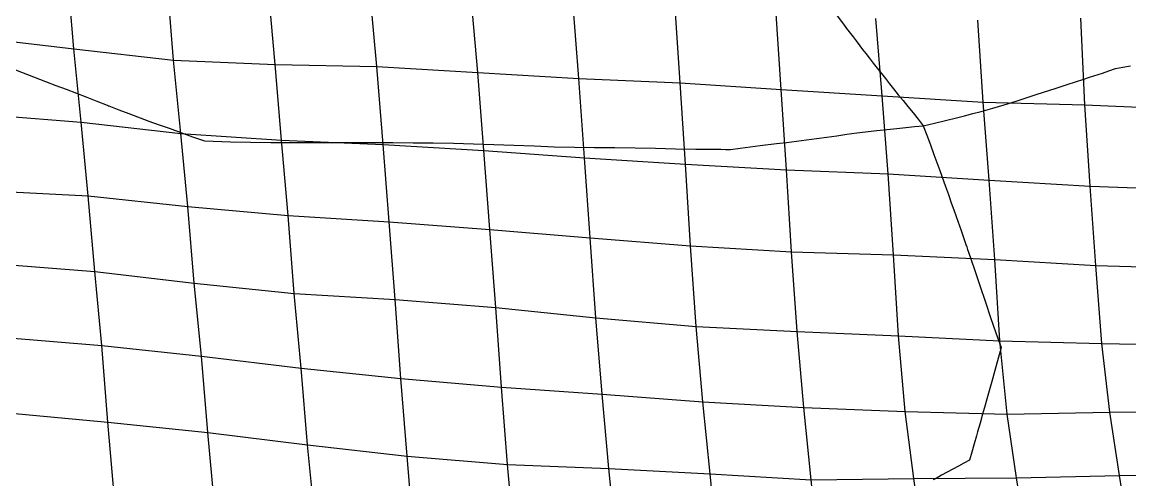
# Model space of a CAD drawing. Header units: metres. Extents: x -1994 to 1259, y -764 to 1460.
# Drawn here: x -1305 to -764, y 795 to 1018 of the extents above; entities that cross this region are included whole.
import ezdxf

# ---------------------------------------------------------------- set-up
doc = ezdxf.new("R2010")
doc.units = ezdxf.units.M

msp = doc.modelspace()

# ---------------------------------------------------------------- linework, layer by layer
for p, q in [((-1279.6238, 1005.3635, -3688.4968), (-1282.8485, 1042.1925, -3654.8125)), ((-1230.9581, 999.87805, -3677.7053), (-1233.9591, 1037.6351, -3645.064)), ((-1181.4634, 997.8318, -3670.7778), (-1184.6445, 1034.8411, -3637.2964)), ((-1131.7231, 996.80493, -3664.9956), (-1135.0527, 1033.1985, -3630.8223)), ((-1082.4309, 993.91833, -3657.124), (-1085.6965, 1030.5771, -3623.2488)), ((-1033.138, 991.03503, -3649.2563), (-1036.166, 1028.6799, -3616.4888)), ((-983.6915, 988.78845, -3642.1038), (-986.38226, 1027.8329, -3610.9087)), ((-934.4618, 985.6433, -3633.9417), (-937.07623, 1025.004, -3603.102)), ((-907.2173, 1021.53235, -3597.3364), (-904.0858, 1017.4657, -3600.0405)), ((-904.0858, 1017.4657, -3600.0405), (-902.52216, 1015.4238, -3601.3828)), ((-885.22455, 982.5288, -3625.8142), (-888.2434, 1020.2118, -3593.0894)), ((-835.9847, 979.4249, -3617.6985), (-838.444, 1019.4298, -3587.5825)), ((-786.297, 978.17957, -3611.671), (-788.2046, 1020.4735, -3584.127)), ((-1328.2065, 1011.19385, -3699.6758), (-1279.6238, 1005.3635, -3688.4968)), ((-902.52216, 1015.4238, -3601.3828), (-899.39777, 1011.33167, -3604.0566)), ((-899.39777, 1011.33167, -3604.0566), (-897.83685, 1009.28125, -3605.3882)), ((-897.83685, 1009.28125, -3605.3882), (-894.714, 1005.18335, -3608.0554)), ((-1276.1293, 969.65405, -3723.4387), (-1279.6238, 1005.3635, -3688.4968)), ((-1279.6238, 1005.3635, -3688.4968), (-1230.9581, 999.87805, -3677.7053)), ((-894.714, 1005.18335, -3608.0554), (-893.1521, 1003.136, -3609.3909)), ((-893.1521, 1003.136, -3609.3909), (-891.58734, 1001.0985, -3610.7383)), ((-891.58734, 1001.0985, -3610.7383), (-889.60486, 998.5171, -3612.4453)), ((-1310.9904, 996.28174, -3707.8616), (-1302.2214, 992.89966, -3708.2485)), ((-1227.4708, 964.1383, -3712.613), (-1230.9581, 999.87805, -3677.7053)), ((-1230.9581, 999.87805, -3677.7053), (-1181.4634, 997.8318, -3670.7778)), ((-1178.2648, 960.89453, -3704.34), (-1181.4634, 997.8318, -3670.7778)), ((-1181.4634, 997.8318, -3670.7778), (-1131.7231, 996.80493, -3664.9956)), ((-1128.7716, 958.8423, -3697.406), (-1131.7231, 996.80493, -3664.9956)), ((-1131.7231, 996.80493, -3664.9956), (-1082.4309, 993.91833, -3657.124)), ((-889.60486, 998.5171, -3612.4453), (-887.62225, 995.9772, -3614.1816)), ((-887.62225, 995.9772, -3614.1816), (-883.63196, 990.9238, -3617.7168)), ((-777.69666, 993.645, -3599.902), (-774.5159, 994.70215, -3598.8035)), ((-774.5159, 994.70215, -3598.8035), (-771.3343, 995.7726, -3597.721)), ((-771.3343, 995.7726, -3597.721), (-767.6945, 996.48047, -3596.7883)), ((-767.6945, 996.48047, -3596.7883), (-764.0541, 997.1926, -3595.8604)), ((-1302.2214, 992.89966, -3708.2485), (-1293.4421, 989.5491, -3708.6724)), ((-1293.4421, 989.5491, -3708.6724), (-1288.4192, 987.6321, -3708.915)), ((-1079.5007, 955.8672, -3689.435), (-1082.4309, 993.91833, -3657.124)), ((-1082.4309, 993.91833, -3657.124), (-1033.138, 991.03503, -3649.2563)), ((-1030.3882, 952.2355, -3680.726), (-1033.138, 991.03503, -3649.2563)), ((-1033.138, 991.03503, -3649.2563), (-983.6915, 988.78845, -3642.1038)), ((-883.63196, 990.9238, -3617.7168), (-881.6325, 988.4209, -3619.5085)), ((-795.32367, 987.8662, -3606.0952), (-790.4133, 989.4696, -3604.3613)), ((-790.4133, 989.4696, -3604.3613), (-787.23474, 990.5071, -3603.239)), ((-787.23474, 990.5071, -3603.239), (-784.0559, 991.5476, -3602.1194)), ((-784.0559, 991.5476, -3602.1194), (-777.69666, 993.645, -3599.902)), ((-1288.4192, 987.6321, -3708.915), (-1283.4, 985.70374, -3709.144)), ((-1283.4, 985.70374, -3709.144), (-1273.371, 981.81934, -3709.5703)), ((-981.1416, 949.1598, -3672.642), (-983.6915, 988.78845, -3642.1038)), ((-983.6915, 988.78845, -3642.1038), (-934.4618, 985.6433, -3633.9417)), ((-931.8157, 946.4137, -3664.9285), (-934.4618, 985.6433, -3633.9417)), ((-934.4618, 985.6433, -3633.9417), (-885.22455, 982.5288, -3625.8142)), ((-881.6325, 988.4209, -3619.5085), (-879.6307, 985.92957, -3621.3125)), ((-879.6307, 985.92957, -3621.3125), (-877.3089, 983.0398, -3623.405)), ((-810.05054, 983.0945, -3611.3433), (-800.23334, 986.27, -3607.8374)), ((-800.23334, 986.27, -3607.8374), (-795.32367, 987.8662, -3606.0952)), ((-1273.371, 981.81934, -3709.5703), (-1268.361, 979.8635, -3709.7676)), ((-1268.361, 979.8635, -3709.7676), (-1263.3525, 977.9038, -3709.96)), ((-882.2861, 944.51245, -3658.164), (-885.22455, 982.5288, -3625.8142)), ((-885.22455, 982.5288, -3625.8142), (-835.9847, 979.4249, -3617.6985)), ((-877.3089, 983.0398, -3623.405), (-874.98193, 980.17114, -3625.5215)), ((-874.98193, 980.17114, -3625.5215), (-872.65515, 977.3025, -3627.6372)), ((-833.04016, 941.4335, -3650.0764), (-835.9847, 979.4249, -3617.6985)), ((-835.9847, 979.4249, -3617.6985), (-786.297, 978.17957, -3611.671)), ((-825.58154, 978.1499, -3616.9927), (-819.8629, 979.9617, -3614.901)), ((-819.8629, 979.9617, -3614.901), (-814.9584, 981.5154, -3613.107)), ((-814.9584, 981.5154, -3613.107), (-810.05054, 983.0945, -3611.3433)), ((-1325.1815, 973.5365, -3732.4292), (-1276.1293, 969.65405, -3723.4387)), ((-1263.3525, 977.9038, -3709.96), (-1263.0883, 977.8003, -3709.9702)), ((-1263.0883, 977.8003, -3709.9702), (-1262.824, 977.69727, -3709.9805)), ((-1262.824, 977.69727, -3709.9805), (-1262.5596, 977.59436, -3709.9912)), ((-1262.5596, 977.59436, -3709.9912), (-1257.7147, 975.7079, -3710.187)), ((-1257.7147, 975.7079, -3710.187), (-1252.759, 973.84937, -3710.4597)), ((-1252.759, 973.84937, -3710.4597), (-1242.9843, 970.23865, -3711.0537)), ((-872.65515, 977.3025, -3627.6372), (-870.13336, 974.1937, -3629.9307)), ((-870.13336, 974.1937, -3629.9307), (-867.61774, 971.05664, -3632.1934)), ((-844.96277, 972.7825, -3625.0967), (-840.9481, 973.8198, -3623.32)), ((-840.9481, 973.8198, -3623.32), (-836.892, 974.93005, -3621.6074)), ((-836.892, 974.93005, -3621.6074), (-831.21735, 976.4834, -3619.2107)), ((-831.21735, 976.4834, -3619.2107), (-825.58154, 978.1499, -3616.9927)), ((-783.7604, 938.4957, -3642.1472), (-786.297, 978.17957, -3611.671)), ((-786.297, 978.17957, -3611.671), (-736.8253, 976.0381, -3604.6365)), ((-1272.6715, 933.7921, -3758.2092), (-1276.1293, 969.65405, -3723.4387)), ((-1276.1293, 969.65405, -3723.4387), (-1227.4708, 964.1383, -3712.613)), ((-1242.9843, 970.23865, -3711.0537), (-1238.0743, 968.45264, -3711.38)), ((-1238.0743, 968.45264, -3711.38), (-1233.1648, 966.666, -3711.7058)), ((-869.39734, 967.49023, -3635.8608), (-865.10706, 967.90173, -3634.435)), ((-867.61774, 971.05664, -3632.1934), (-865.10706, 967.90173, -3634.435)), ((-865.10706, 967.90173, -3634.435), (-859.73444, 969.2002, -3631.94)), ((-865.10706, 967.90173, -3634.435), (-863.37585, 963.28064, -3638.1963)), ((-859.73444, 969.2002, -3631.94), (-854.3661, 970.4817, -3629.426)), ((-854.3661, 970.4817, -3629.426), (-848.98883, 971.79736, -3626.9502)), ((-848.98883, 971.79736, -3626.9502), (-844.96277, 972.7825, -3625.0967)), ((-1233.1648, 966.666, -3711.7058), (-1227.4138, 964.5737, -3712.0874)), ((-1223.9656, 928.4734, -3747.605), (-1227.4708, 964.1383, -3712.613)), ((-1227.4708, 964.1383, -3712.613), (-1178.2648, 960.89453, -3704.34)), ((-1227.4138, 964.5737, -3712.0874), (-1221.7021, 962.54956, -3712.5215)), ((-1221.7021, 962.54956, -3712.5215), (-1215.9263, 960.54944, -3713.0083)), ((-917.1854, 961.6985, -3650.254), (-912.2731, 962.36804, -3648.866)), ((-912.2731, 962.36804, -3648.866), (-907.3574, 963.05945, -3647.5032)), ((-907.3574, 963.05945, -3647.5032), (-902.43146, 963.7522, -3646.1372)), ((-902.43146, 963.7522, -3646.1372), (-897.5477, 964.39465, -3644.7288)), ((-897.5477, 964.39465, -3644.7288), (-887.7335, 965.589, -3641.7793)), ((-887.7335, 965.589, -3641.7793), (-882.8712, 966.1327, -3640.2583)), ((-882.8712, 966.1327, -3640.2583), (-877.9878, 966.63135, -3638.6729)), ((-877.9878, 966.63135, -3638.6729), (-873.6902, 967.0702, -3637.2773)), ((-873.6902, 967.0702, -3637.2773), (-869.39734, 967.49023, -3635.8608)), ((-863.37585, 963.28064, -3638.1963), (-861.65314, 958.62305, -3641.9172)), ((-1215.9263, 960.54944, -3713.0083), (-1211.7018, 960.3556, -3712.0334)), ((-1211.7018, 960.3556, -3712.0334), (-1207.4658, 960.20325, -3711.105)), ((-1207.4658, 960.20325, -3711.105), (-1203.2178, 960.0936, -3710.2246)), ((-1203.2178, 960.0936, -3710.2246), (-1193.369, 959.83997, -3708.183)), ((-1193.369, 959.83997, -3708.183), (-1183.4817, 959.7267, -3706.2988)), ((-1183.4817, 959.7267, -3706.2988), (-1173.5692, 959.7554, -3704.5757)), ((-1175.0105, 924.1885, -3738.1624), (-1178.2648, 960.89453, -3704.34)), ((-1178.2648, 960.89453, -3704.34), (-1128.7716, 958.8423, -3697.406)), ((-1173.5692, 959.7554, -3704.5757), (-1163.6528, 959.7842, -3702.8518)), ((-1163.6528, 959.7842, -3702.8518), (-1153.7383, 959.8037, -3701.1177)), ((-1153.7383, 959.8037, -3701.1177), (-1143.8284, 959.80054, -3699.3577)), ((-1143.8284, 959.80054, -3699.3577), (-1133.9207, 959.7975, -3697.5981)), ((-1133.9207, 959.7975, -3697.5981), (-1124.0217, 959.74756, -3695.7856)), ((-1125.7725, 921.0774, -3730.0386), (-1128.7716, 958.8423, -3697.406)), ((-1128.7716, 958.8423, -3697.406), (-1079.5007, 955.8672, -3689.435)), ((-1124.0217, 959.74756, -3695.7856), (-1114.1353, 959.647, -3693.9163)), ((-1114.1353, 959.647, -3693.9163), (-1104.2511, 959.54614, -3692.047)), ((-1104.2511, 959.54614, -3692.047), (-1094.383, 959.3572, -3690.0776)), ((-1094.383, 959.3572, -3690.0776), (-1084.5466, 959.06067, -3687.9888)), ((-1084.5466, 959.06067, -3687.9888), (-1074.707, 958.7643, -3685.8992)), ((-1074.707, 958.7643, -3685.8992), (-1064.8782, 958.42554, -3683.7625)), ((-1064.8782, 958.42554, -3683.7625), (-1055.0581, 958.0587, -3681.594)), ((-1055.0581, 958.0587, -3681.594), (-1045.2368, 957.69165, -3679.4258)), ((-1045.2368, 957.69165, -3679.4258), (-1035.3859, 957.45776, -3677.4072)), ((-1035.3859, 957.45776, -3677.4072), (-1025.4941, 957.36975, -3675.5513)), ((-1025.4941, 957.36975, -3675.5513), (-1015.6058, 957.2815, -3673.6963)), ((-1015.6058, 957.2815, -3673.6963), (-1005.73035, 957.13806, -3671.7786)), ((-1005.73035, 957.13806, -3671.7786), (-995.8703, 956.9292, -3669.7876)), ((-995.8703, 956.9292, -3669.7876), (-986.0108, 956.7202, -3667.7969)), ((-959.26746, 956.38684, -3662.6682), (-954.408, 956.9999, -3661.2349)), ((-954.408, 956.9999, -3661.2349), (-949.5491, 957.6106, -3659.7979)), ((-949.5491, 957.6106, -3659.7979), (-944.69165, 958.214, -3658.3528)), ((-944.69165, 958.214, -3658.3528), (-942.06055, 958.5408, -3657.57)), ((-942.06055, 958.5408, -3657.57), (-939.42975, 958.865, -3656.7844)), ((-939.42975, 958.865, -3656.7844), (-936.7999, 959.1864, -3655.9954)), ((-936.7999, 959.1864, -3655.9954), (-931.9024, 959.7848, -3654.5264)), ((-931.9024, 959.7848, -3654.5264), (-926.99963, 960.40674, -3653.084)), ((-926.99963, 960.40674, -3653.084), (-917.1854, 961.6985, -3650.254)), ((-861.65314, 958.62305, -3641.9172), (-859.9336, 953.9542, -3645.624)), ((-1076.6892, 917.3236, -3721.1924), (-1079.5007, 955.8672, -3689.435)), ((-1079.5007, 955.8672, -3689.435), (-1030.3882, 952.2355, -3680.726)), ((-1027.6908, 913.2186, -3711.9521), (-1030.3882, 952.2355, -3680.726)), ((-1030.3882, 952.2355, -3680.726), (-981.1416, 949.1598, -3672.642)), ((-986.0108, 956.7202, -3667.7969), (-976.1367, 956.56616, -3665.867)), ((-976.1367, 956.56616, -3665.867), (-966.2529, 956.46155, -3663.9937)), ((-966.2529, 956.46155, -3663.9937), (-963.9244, 956.437, -3663.552)), ((-963.9244, 956.437, -3663.552), (-961.5959, 956.41223, -3663.1104)), ((-961.5959, 956.41223, -3663.1104), (-959.26746, 956.38684, -3662.6682)), ((-859.9336, 953.9542, -3645.624), (-858.5052, 950.0758, -3648.7031)), ((-978.6439, 909.31445, -3702.9373), (-981.1416, 949.1598, -3672.642)), ((-981.1416, 949.1598, -3672.642), (-931.8157, 946.4137, -3664.9285)), ((-929.3665, 906.3668, -3694.997), (-931.8157, 946.4137, -3664.9285)), ((-931.8157, 946.4137, -3664.9285), (-882.2861, 944.51245, -3658.164)), ((-858.5052, 950.0758, -3648.7031), (-857.0837, 946.1692, -3651.751)), ((-857.0837, 946.1692, -3651.751), (-854.2551, 938.3013, -3657.7798)), ((-879.7132, 904.979, -3688.8093), (-882.2861, 944.51245, -3658.164)), ((-882.2861, 944.51245, -3658.164), (-833.04016, 941.4335, -3650.0764)), ((-830.2727, 902.7075, -3681.629), (-833.04016, 941.4335, -3650.0764)), ((-833.04016, 941.4335, -3650.0764), (-783.7604, 938.4957, -3642.1472)), ((-1322.0684, 936.2449, -3765.5933), (-1272.6715, 933.7921, -3758.2092)), ((-854.2551, 938.3013, -3657.7798), (-852.84796, 934.33936, -3660.762)), ((-780.9823, 899.8136, -3673.7493), (-783.7604, 938.4957, -3642.1472)), ((-783.7604, 938.4957, -3642.1472), (-734.239, 936.5603, -3635.3445)), ((-1269.4753, 896.8452, -3791.7607), (-1272.6715, 933.7921, -3758.2092)), ((-1272.6715, 933.7921, -3758.2092), (-1223.9656, 928.4734, -3747.605)), ((-852.84796, 934.33936, -3660.762), (-851.4473, 930.35486, -3663.7153)), ((-851.4473, 930.35486, -3663.7153), (-850.2623, 926.98376, -3666.214)), ((-1220.8589, 891.1549, -3780.739), (-1223.9656, 928.4734, -3747.605)), ((-1223.9656, 928.4734, -3747.605), (-1175.0105, 924.1885, -3738.1624)), ((-850.2623, 926.98376, -3666.214), (-849.07745, 923.6118, -3668.712)), ((-1172.0701, 886.18005, -3770.5212), (-1175.0105, 924.1885, -3738.1624)), ((-1175.0105, 924.1885, -3738.1624), (-1125.7725, 921.0774, -3730.0386)), ((-1122.7883, 883.2501, -3762.6008), (-1125.7725, 921.0774, -3730.0386)), ((-1125.7725, 921.0774, -3730.0386), (-1076.6892, 917.3236, -3721.1924)), ((-849.07745, 923.6118, -3668.712), (-846.7115, 916.85547, -3673.6914)), ((-1073.7664, 879.2429, -3753.4702), (-1076.6892, 917.3236, -3721.1924)), ((-1076.6892, 917.3236, -3721.1924), (-1027.6908, 913.2186, -3711.9521)), ((-846.7115, 916.85547, -3673.6914), (-845.5301, 913.47046, -3676.1733)), ((-1024.9667, 874.31274, -3743.3027), (-1027.6908, 913.2186, -3711.9521)), ((-1027.6908, 913.2186, -3711.9521), (-978.6439, 909.31445, -3702.9373)), ((-976.002, 870.06726, -3733.9043), (-978.6439, 909.31445, -3702.9373)), ((-978.6439, 909.31445, -3702.9373), (-929.3665, 906.3668, -3694.997)), ((-845.5301, 913.47046, -3676.1733), (-844.35284, 910.07153, -3678.6372)), ((-844.35284, 910.07153, -3678.6372), (-843.9222, 908.8279, -3679.5386)), ((-843.9222, 908.8279, -3679.5386), (-843.492, 907.5824, -3680.4377)), ((-926.5976, 867.64685, -3726.5564), (-929.3665, 906.3668, -3694.997)), ((-929.3665, 906.3668, -3694.997), (-879.7132, 904.979, -3688.8093)), ((-877.1488, 865.41016, -3719.415), (-879.7132, 904.979, -3688.8093)), ((-879.7132, 904.979, -3688.8093), (-830.2727, 902.7075, -3681.629)), ((-843.492, 907.5824, -3680.4377), (-843.06244, 906.3347, -3681.3342)), ((-843.06244, 906.3347, -3681.3342), (-840.2936, 898.2915, -3687.111)), ((-827.74615, 862.9817, -3712.0583), (-830.2727, 902.7075, -3681.629)), ((-830.2727, 902.7075, -3681.629), (-780.9823, 899.8136, -3673.7493)), ((-1318.5334, 900.70276, -3800.7231), (-1269.4753, 896.8452, -3791.7607)), ((-840.2936, 898.2915, -3687.111), (-837.5147, 890.0448, -3692.846)), ((-778.0646, 861.7114, -3706.0027), (-780.9823, 899.8136, -3673.7493)), ((-780.9823, 899.8136, -3673.7493), (-731.32996, 898.4219, -3667.5571)), ((-1266.0569, 860.81995, -3826.3477), (-1269.4753, 896.8452, -3791.7607)), ((-1269.4753, 896.8452, -3791.7607), (-1220.8589, 891.1549, -3780.739)), ((-1217.3328, 855.57666, -3815.8284), (-1220.8589, 891.1549, -3780.739)), ((-1220.8589, 891.1549, -3780.739), (-1172.0701, 886.18005, -3770.5212)), ((-837.5147, 890.0448, -3692.846), (-834.78485, 881.8684, -3698.4514)), ((-1168.781, 849.6184, -3804.5054), (-1172.0701, 886.18005, -3770.5212)), ((-1172.0701, 886.18005, -3770.5212), (-1122.7883, 883.2501, -3762.6008)), ((-1120.0012, 844.6062, -3794.2456), (-1122.7883, 883.2501, -3762.6008)), ((-1122.7883, 883.2501, -3762.6008), (-1073.7664, 879.2429, -3753.4702)), ((-834.78485, 881.8684, -3698.4514), (-832.27905, 874.3623, -3703.5977)), ((-1071.0037, 840.4966, -3785), (-1073.7664, 879.2429, -3753.4702)), ((-1073.7664, 879.2429, -3753.4702), (-1024.9667, 874.31274, -3743.3027)), ((-1021.8717, 836.9457, -3776.3818), (-1024.9667, 874.31274, -3743.3027)), ((-1024.9667, 874.31274, -3743.3027), (-976.002, 870.06726, -3733.9043)), ((-832.27905, 874.3623, -3703.5977), (-829.6979, 866.9502, -3709.0146)), ((-972.76056, 833.3081, -3767.6665), (-976.002, 870.06726, -3733.9043)), ((-976.002, 870.06726, -3733.9043), (-926.5976, 867.64685, -3726.5564)), ((-923.4309, 830.577, -3759.9697), (-926.5976, 867.64685, -3726.5564)), ((-926.5976, 867.64685, -3726.5564), (-877.1488, 865.41016, -3719.415)), ((-873.91174, 828.63245, -3753.1567), (-877.1488, 865.41016, -3719.415)), ((-877.1488, 865.41016, -3719.415), (-827.74615, 862.9817, -3712.0583)), ((-829.6979, 866.9502, -3709.0146), (-827.0929, 859.8019, -3714.6025)), ((-1315.1006, 864.7378, -3835.378), (-1266.0569, 860.81995, -3826.3477)), ((-1263.0007, 823.292, -3859.2466), (-1266.0569, 860.81995, -3826.3477)), ((-1266.0569, 860.81995, -3826.3477), (-1217.3328, 855.57666, -3815.8284)), ((-824.24805, 827.28723, -3747.017), (-827.74615, 862.9817, -3712.0583)), ((-827.74615, 862.9817, -3712.0583), (-778.0646, 861.7114, -3706.0027)), ((-827.0929, 859.8019, -3714.6025), (-827.2661, 859.1752, -3715.1575)), ((-774.05176, 828.15234, -3743.3608), (-778.0646, 861.7114, -3706.0027)), ((-778.0646, 861.7114, -3706.0027), (-728.2791, 860.8716, -3700.431)), ((-1214.2252, 818.26196, -3848.9668), (-1217.3328, 855.57666, -3815.8284)), ((-1217.3328, 855.57666, -3815.8284), (-1168.781, 849.6184, -3804.5054)), ((-827.6117, 857.9254, -3716.2708), (-829.72815, 850.2698, -3723.1038)), ((-827.4389, 858.5498, -3715.7134), (-827.6117, 857.9254, -3716.2708)), ((-827.2661, 859.1752, -3715.1575), (-827.4389, 858.5498, -3715.7134)), ((-1165.6619, 812.3511, -3837.697), (-1168.781, 849.6184, -3804.5054)), ((-1168.781, 849.6184, -3804.5054), (-1120.0012, 844.6062, -3794.2456)), ((-829.72815, 850.2698, -3723.1038), (-831.7095, 843.1553, -3730.2837)), ((-1117.0375, 806.6941, -3826.713), (-1120.0012, 844.6062, -3794.2456)), ((-1120.0012, 844.6062, -3794.2456), (-1071.0037, 840.4966, -3785)), ((-1067.999, 802.75464, -3817.6582), (-1071.0037, 840.4966, -3785)), ((-1071.0037, 840.4966, -3785), (-1021.8717, 836.9457, -3776.3818)), ((-831.7095, 843.1553, -3730.2837), (-833.6314, 836.3031, -3737.971)), ((-1018.5016, 800.7201, -3810.7441), (-1021.8717, 836.9457, -3776.3818)), ((-1021.8717, 836.9457, -3776.3818), (-972.76056, 833.3081, -3767.6665)), ((-969.1442, 798.104, -3803.1763), (-972.76056, 833.3081, -3767.6665)), ((-972.76056, 833.3081, -3767.6665), (-923.4309, 830.577, -3759.9697)), ((-833.6314, 836.3031, -3737.971), (-834.93665, 831.6493, -3743.192)), ((-1311.8826, 827.88135, -3869.0312), (-1263.0007, 823.292, -3859.2466)), ((-919.8341, 795.29224, -3795.3887), (-923.4309, 830.577, -3759.9697)), ((-923.4309, 830.577, -3759.9697), (-873.91174, 828.63245, -3753.1567)), ((-869.693, 795.9282, -3791.475), (-873.91174, 828.63245, -3753.1567)), ((-873.91174, 828.63245, -3753.1567), (-824.24805, 827.28723, -3747.017)), ((-836.1964, 827.17664, -3748.5117), (-837.42737, 822.8269, -3754.0059)), ((-834.93665, 831.6493, -3743.192), (-836.1964, 827.17664, -3748.5117)), ((-824.24805, 827.28723, -3747.017), (-774.05176, 828.15234, -3743.3608)), ((-819.64795, 796.16504, -3787.1128), (-824.24805, 827.28723, -3747.017)), ((-774.05176, 828.15234, -3743.3608), (-723.9324, 828.6985, -3739.346)), ((-769.3973, 797.256, -3783.7104), (-774.05176, 828.15234, -3743.3608)), ((-1259.8452, 786.17615, -3892.6084), (-1263.0007, 823.292, -3859.2466)), ((-1263.0007, 823.292, -3859.2466), (-1214.2252, 818.26196, -3848.9668)), ((-837.42737, 822.8269, -3754.0059), (-838.01404, 820.7529, -3756.6255)), ((-1210.8557, 782.0338, -3883.3257), (-1214.2252, 818.26196, -3848.9668)), ((-1214.2252, 818.26196, -3848.9668), (-1165.6619, 812.3511, -3837.697)), ((-839.1623, 816.70874, -3761.9492), (-840.28894, 812.74475, -3767.2412)), ((-838.5925, 818.71326, -3759.2732), (-839.1623, 816.70874, -3761.9492)), ((-838.01404, 820.7529, -3756.6255), (-838.5925, 818.71326, -3759.2732)), ((-1162.106, 776.8967, -3872.9258), (-1165.6619, 812.3511, -3837.697)), ((-1165.6619, 812.3511, -3837.697), (-1117.0375, 806.6941, -3826.713)), ((-840.28894, 812.74475, -3767.2412), (-841.4213, 808.7577, -3772.5146)), ((-1113.8201, 769.8351, -3860.363), (-1117.0375, 806.6941, -3826.713)), ((-1117.0375, 806.6941, -3826.713), (-1067.999, 802.75464, -3817.6582)), ((-841.4213, 808.7577, -3772.5146), (-842.5573, 804.7562, -3777.776)), ((-1064.8003, 765.8181, -3851.2214), (-1067.999, 802.75464, -3817.6582)), ((-1067.999, 802.75464, -3817.6582), (-1018.5016, 800.7201, -3810.7441)), ((-1014.97046, 765.16284, -3845.857), (-1018.5016, 800.7201, -3810.7441)), ((-1018.5016, 800.7201, -3810.7441), (-969.1442, 798.104, -3803.1763)), ((-847.99866, 801.84644, -3782.045), (-853.4466, 798.9133, -3786.289)), ((-845.2769, 803.3048, -3779.9143), (-847.99866, 801.84644, -3782.045)), ((-842.5573, 804.7562, -3777.776), (-845.2769, 803.3048, -3779.9143)), ((-965.5047, 762.99634, -3838.7944), (-969.1442, 798.104, -3803.1763)), ((-969.1442, 798.104, -3803.1763), (-919.8341, 795.29224, -3795.3887)), ((-919.8341, 795.29224, -3795.3887), (-869.693, 795.9282, -3791.475)), ((-916.04, 760.8259, -3831.7275), (-919.8341, 795.29224, -3795.3887)), ((-869.693, 795.9282, -3791.475), (-819.64795, 796.16504, -3787.1128)), ((-865.33826, 763.78784, -3830.427), (-869.693, 795.9282, -3791.475)), ((-858.9022, 795.95264, -3790.5046), (-860.3771, 795.1499, -3791.6401)), ((-856.173, 797.4386, -3788.4028), (-858.9022, 795.95264, -3790.5046)), ((-853.4466, 798.9133, -3786.289), (-856.173, 797.4386, -3788.4028)), ((-819.64795, 796.16504, -3787.1128), (-769.3973, 797.256, -3783.7104)), ((-814.87146, 765.7749, -3828.0312), (-819.64795, 796.16504, -3787.1128)), ((-769.3973, 797.256, -3783.7104), (-719.126, 798.43225, -3780.4036)), ((-764.6048, 766.9314, -3824.7024), (-769.3973, 797.256, -3783.7104))]:
    msp.add_line(p, q)

doc.saveas('drawing.dxf')
